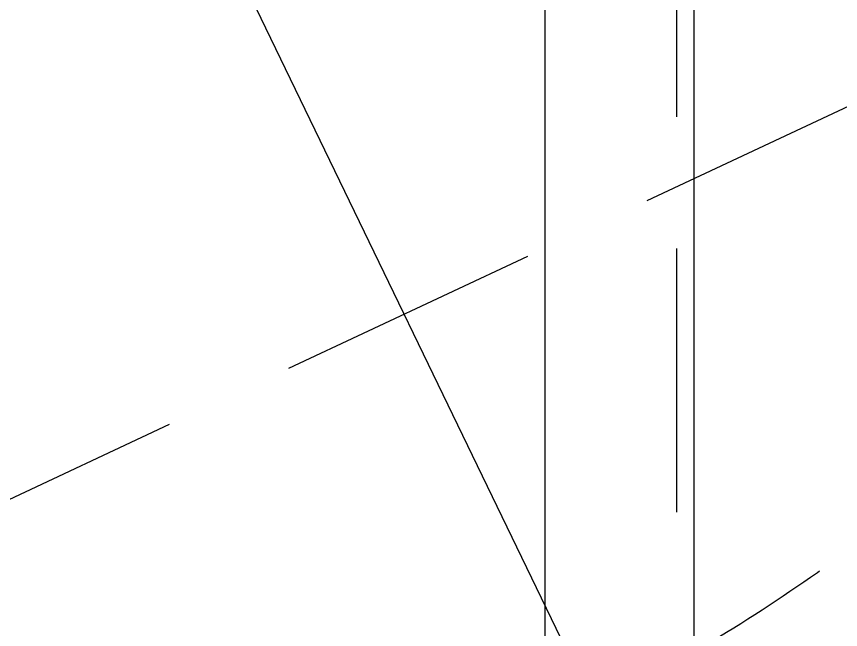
# Model space of a CAD drawing. Extents: x 33214 to 95067, y 8279 to 51908.
# Drawn here: x 43462.5 to 43931.2, y 20500.2 to 20849.1 of the extents above; entities that cross this region are included whole.
import ezdxf

# ---------------------------------------------------------------- set-up
doc = ezdxf.new("R2010")
doc.units = 0
doc.header["$LTSCALE"] = 300
doc.header["$MEASUREMENT"] = 0
for name, pattern in [('DASHDOT', [1, 0.5, -0.25, 0, -0.25]), ('DASHED', [0.75, 0.5, -0.25]), ('SNT-025', [0.74, 0.4, -0.17, 0, -0.17])]:
    doc.linetypes.add(name, pattern=pattern)
doc.layers.get('0').update_dxf_attribs({"linetype": 'CONTINUOUS'})
for name, color, linetype in [('GENERATORSETT', 1, 'CONTINUOUS'), ('S0CO2', 2, 'CONTINUOUS'), ('S0CO3', 3, 'CONTINUOUS'), ('Tanks', 9, 'CONTINUOUS')]:
    doc.layers.add(name, color=color, linetype=linetype)

# ---------------------------------------------------------------- blocks, each defined once
blk = doc.blocks.new('below 1-deck')
at = {"linetype": 'DASHED'}
blk.add_line((10000, -1875), (14000, 0), dxfattribs=at)
blk = doc.blocks.new('GENERATOR-CENTER')
at = {"layer": 'GENERATORSETT'}
blk.add_line((-1913.27, -700), (-1434.59, -1690.39), dxfattribs=at)
at = {"layer": 'GENERATORSETT', "linetype": 'DASHDOT'}
blk.add_arc((-1913.27, -750), 1050, 296.98316, 2.7294, dxfattribs=at)
blk = doc.blocks.new('motorfundament')
at = {"layer": 'S0CO3', "linetype": 'Continuous'}
for p, q in [((3460.37, -750), (3460.37, -1707.75)), ((3545.37, -1707.26), (3545.37, -750))]:
    blk.add_line(p, q, dxfattribs=at)
at = {"layer": 'S0CO3', "linetype": 'DASHED'}
blk.add_line((3535.37, -750), (3535.37, -1787.25), dxfattribs=at)

msp = doc.modelspace()

# ---------------------------------------------------------------- block references
at = {"layer": 'GENERATORSETT', "linetype": 'SNT-025'}
msp.add_blockref('GENERATOR-CENTER', (45227.74, 22141.98), dxfattribs=at)
at = {"layer": 'S0CO2', "color": 6}
msp.add_blockref('motorfundament', (40302.55, 22141.98), dxfattribs=at)
at = {"layer": 'Tanks'}
msp.add_blockref('below 1-deck', (32802.55, 22141.98), dxfattribs=at)

doc.saveas('drawing.dxf')
